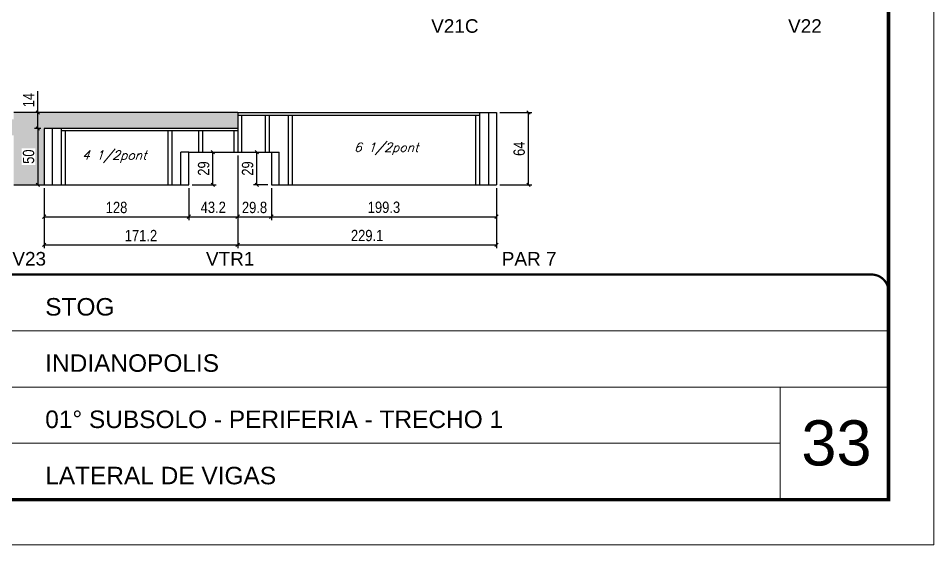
# Model space of a CAD drawing. Extents: x 0 to 6325, y 5574 to 19307.
# Drawn here: x 675 to 1485, y 7871 to 8338 of the extents above; entities that cross this region are included whole.
import ezdxf

# ---------------------------------------------------------------- set-up
doc = ezdxf.new("R2010")
doc.units = 0
doc.linetypes.add('CONTINUO', pattern=[0])
doc.linetypes.add('DASHED', pattern=[0.75, 0.5, -0.25])
for name, color, linetype in [('1', 1, 'Continuous'), ('5', 5, 'Continuous'), ('COTA', 241, 'Continuous'), ('Painéis', 200, 'Continuous'), ('SARR_2.2x7', 40, 'Continuous'), ('SARR_3.5x7', 81, 'Continuous'), ('texto', 7, 'Continuous')]:
    doc.layers.add(name, color=color, linetype=linetype)
for name, color, linetype, lineweight in [('CARIMBO', 255, 'Continuous', 9), ('Folhas', 255, 'Continuous', 9), ('SARRAFO DE PRESSAO', 251, 'DASHED', 9)]:
    doc.layers.add(name, color=color, linetype=linetype, lineweight=lineweight)
doc.styles.add('arial', font='arial.ttf')
doc.styles.add('COTA TECNICA', font='techl___.ttf', dxfattribs={"height": 10})
doc.styles.add('Romans', font='romans.shx')
doc.styles.get("Standard").update_dxf_attribs({"font": 'arial.ttf'})
doc.dimstyles.new('PAINEL', dxfattribs={"dimtxt": 10, "dimasz": 3, "dimexe": 3, "dimexo": 3, "dimgap": 3, "dimtad": 1, "dimdec": 1, "dimzin": 12, "dimdsep": 46, "dimtxsty": 'COTA TECNICA', "dimblk1": 'OBLIQUE', "dimblk2": 'OBLIQUE', "dimsah": 1, "dimcen": 0.9, "dimclrd": 4, "dimclre": 4, "dimclrt": 240, "dimadec": 1, "dimazin": 3, "dimtfac": 1, "dimtdec": 1, "dimtmove": 0, "dimatfit": 3, "dimfxl": 1, "dimtolj": 1, "dimtzin": 12, "dimarcsym": 0})

# ---------------------------------------------------------------- blocks, each defined once
blk = doc.blocks.new('9999999999')
at = {"color": 30, "linetype": 'CONTINUO'}
for p, q in [((98564.56, 34379.64), (99583.98, 34379.64)), ((98564.56, 34329.83), (99487.98, 34329.83)), ((99583.98, 34329.83), (99487.98, 34329.83)), ((99487.98, 34329.83), (99487.98, 34230.21)), ((98564.56, 34280.02), (99487.98, 34280.02))]:
    blk.add_line(p, q, dxfattribs=at)
at = {"color": 30, "linetype": 'CONTINUO', "const_width": 2}
blk.add_lwpolyline([(99583.98, 34230.21), (99583.98, 34414.45, 0.414214), (99568.98, 34429.45), (98228.98, 34429.45, 0.414214), (98213.98, 34414.45), (98213.98, 34245.21, 0.414214), (98228.98, 34230.21), (99583.98, 34230.21)], format="xyb", dxfattribs=at)
at = {"layer": 'Folhas'}
blk.add_lwpolyline([(98138.98, 34190.21), (99623.98, 34190.21), (99623.98, 35240.21), (98138.98, 35240.21)], close=True, dxfattribs=at)
at = {"layer": 'Folhas', "color": 30, "const_width": 3}
blk.add_lwpolyline([(98213.98, 34230.21), (99583.98, 34230.21), (99583.98, 35200.21), (98213.98, 35200.21)], close=True, dxfattribs=at)
at = {"color": 7, "linetype": 'Continuous', "ltscale": 5, "style": 'arial'}
for s, height, p in [('STOG', 15.483, (98837.68, 34393.13)), ('INDIANOPOLIS', 15.4829, (98837.68, 34343.32)), ('01° SUBSOLO - PERIFERIA - TRECHO 1', 15.4829, (98837.68, 34293.51)), ('LATERAL DE VIGAS', 15.4829, (98837.68, 34243.7))]:
    blk.add_text(s, height=height, dxfattribs=at).set_placement(p)
blk = doc.blocks.new('_Oblique')
at = {"layer": '1', "color": 0, "lineweight": -2}
blk.add_line((-0.5, -0.5), (0.5, 0.5), dxfattribs=at)
blk = doc.blocks.new('*D4502')
at = {"layer": 'COTA', "color": 4, "lineweight": -2, "transparency": 16777216}
for p, q in [((869.03, 8216.02), (869.03, 8134.05)), ((697.83, 8187.02), (697.83, 8134.05)), ((697.83, 8137.05), (869.03, 8137.05))]:
    blk.add_line(p, q, dxfattribs=at)
at = {"layer": 'Defpoints', "color": 0, "transparency": 16777216}
for p in [(869.03, 8219.02), (697.83, 8190.02), (869.03, 8137.05)]:
    blk.add_point(p, dxfattribs=at)
at = {"layer": 'COTA', "color": 4, "lineweight": -2, "transparency": 16777216, "xscale": 3, "yscale": 3, "zscale": 3, "rotation": 180}
blk.add_blockref('_Oblique', (697.83, 8137.05), dxfattribs=at)
at = {"layer": 'COTA', "color": 4, "lineweight": -2, "transparency": 16777216, "xscale": 3, "yscale": 3, "zscale": 3}
blk.add_blockref('_Oblique', (869.03, 8137.05), dxfattribs=at)
at = {"layer": 'COTA', "color": 240, "transparency": 16777216, "insert": (783.43, 8145.12), "char_height": 10, "attachment_point": 5, "style": 'COTA TECNICA'}
blk.add_mtext('\\A1;171.2', dxfattribs=at)
blk = doc.blocks.new('*D4503')
at = {"layer": 'COTA', "color": 4, "lineweight": -2, "transparency": 16777216}
for p, q in [((869.03, 8216.02), (869.03, 8134.05)), ((1098.13, 8187.02), (1098.13, 8134.05)), ((869.03, 8137.05), (1098.13, 8137.05))]:
    blk.add_line(p, q, dxfattribs=at)
at = {"layer": 'Defpoints', "color": 0, "transparency": 16777216}
for p in [(869.03, 8219.02), (1098.13, 8190.02), (1098.13, 8137.05)]:
    blk.add_point(p, dxfattribs=at)
at = {"layer": 'COTA', "color": 4, "lineweight": -2, "transparency": 16777216, "xscale": 3, "yscale": 3, "zscale": 3, "rotation": 180}
blk.add_blockref('_Oblique', (869.03, 8137.05), dxfattribs=at)
at = {"layer": 'COTA', "color": 4, "lineweight": -2, "transparency": 16777216, "xscale": 3, "yscale": 3, "zscale": 3}
blk.add_blockref('_Oblique', (1098.13, 8137.05), dxfattribs=at)
at = {"layer": 'COTA', "color": 240, "transparency": 16777216, "insert": (983.58, 8145.13), "char_height": 10, "attachment_point": 5, "style": 'COTA TECNICA'}
blk.add_mtext('\\A1;229.1', dxfattribs=at)
blk = doc.blocks.new('*D4506')
at = {"layer": 'COTA', "color": 4, "lineweight": -2, "transparency": 16777216}
for p, q in [((697.83, 8187.02), (697.83, 8158.87)), ((825.79, 8187.02), (825.79, 8158.87)), ((697.83, 8161.87), (825.79, 8161.87))]:
    blk.add_line(p, q, dxfattribs=at)
at = {"layer": 'Defpoints', "color": 0, "transparency": 16777216}
for p in [(697.83, 8190.02), (825.79, 8190.02), (825.79, 8161.87)]:
    blk.add_point(p, dxfattribs=at)
at = {"layer": 'COTA', "color": 4, "lineweight": -2, "transparency": 16777216, "xscale": 3, "yscale": 3, "zscale": 3, "rotation": 180}
blk.add_blockref('_Oblique', (697.83, 8161.87), dxfattribs=at)
at = {"layer": 'COTA', "color": 4, "lineweight": -2, "transparency": 16777216, "xscale": 3, "yscale": 3, "zscale": 3}
blk.add_blockref('_Oblique', (825.79, 8161.87), dxfattribs=at)
at = {"layer": 'COTA', "color": 240, "transparency": 16777216, "insert": (761.81, 8169.97), "char_height": 10, "attachment_point": 5, "style": 'COTA TECNICA'}
blk.add_mtext('\\A1;128', dxfattribs=at)
blk = doc.blocks.new('*D4507')
at = {"layer": 'COTA', "color": 4, "lineweight": -2, "transparency": 16777216}
for p, q in [((869.03, 8216.02), (869.03, 8158.87)), ((825.79, 8187.02), (825.79, 8158.87)), ((825.79, 8161.87), (869.03, 8161.87))]:
    blk.add_line(p, q, dxfattribs=at)
at = {"layer": 'Defpoints', "color": 0, "transparency": 16777216}
for p in [(869.03, 8219.02), (825.79, 8190.02), (869.03, 8161.87)]:
    blk.add_point(p, dxfattribs=at)
at = {"layer": 'COTA', "color": 4, "lineweight": -2, "transparency": 16777216, "xscale": 3, "yscale": 3, "zscale": 3, "rotation": 180}
blk.add_blockref('_Oblique', (825.79, 8161.87), dxfattribs=at)
at = {"layer": 'COTA', "color": 4, "lineweight": -2, "transparency": 16777216, "xscale": 3, "yscale": 3, "zscale": 3}
blk.add_blockref('_Oblique', (869.03, 8161.87), dxfattribs=at)
at = {"layer": 'COTA', "color": 240, "transparency": 16777216, "insert": (847.41, 8170.09), "char_height": 10, "attachment_point": 5, "style": 'COTA TECNICA'}
blk.add_mtext('\\A1;43.2', dxfattribs=at)
blk = doc.blocks.new('*D4508')
at = {"layer": 'COTA', "color": 4, "lineweight": -2, "transparency": 16777216}
for p, q in [((869.03, 8216.02), (869.03, 8158.87)), ((898.83, 8187.02), (898.83, 8158.87)), ((869.03, 8161.87), (898.83, 8161.87))]:
    blk.add_line(p, q, dxfattribs=at)
at = {"layer": 'Defpoints', "color": 0, "transparency": 16777216}
for p in [(869.03, 8219.02), (898.83, 8190.02), (898.83, 8161.87)]:
    blk.add_point(p, dxfattribs=at)
at = {"layer": 'COTA', "color": 4, "lineweight": -2, "transparency": 16777216, "xscale": 3, "yscale": 3, "zscale": 3, "rotation": 180}
blk.add_blockref('_Oblique', (869.03, 8161.87), dxfattribs=at)
at = {"layer": 'COTA', "color": 4, "lineweight": -2, "transparency": 16777216, "xscale": 3, "yscale": 3, "zscale": 3}
blk.add_blockref('_Oblique', (898.83, 8161.87), dxfattribs=at)
at = {"layer": 'COTA', "color": 240, "transparency": 16777216, "insert": (883.93, 8169.98), "char_height": 10, "attachment_point": 5, "style": 'COTA TECNICA'}
blk.add_mtext('\\A1;29.8', dxfattribs=at)
blk = doc.blocks.new('*D3482')
at = {"layer": 'COTA', "color": 4, "lineweight": -2, "transparency": 16777216}
for p, q in [((898.83, 8187.02), (898.83, 8158.87)), ((1098.13, 8187.02), (1098.13, 8158.87)), ((898.83, 8161.87), (1098.13, 8161.87))]:
    blk.add_line(p, q, dxfattribs=at)
at = {"layer": 'Defpoints', "color": 0, "transparency": 16777216}
for p in [(898.83, 8190.02), (1098.13, 8190.02), (1098.13, 8161.87)]:
    blk.add_point(p, dxfattribs=at)
at = {"layer": 'COTA', "color": 4, "lineweight": -2, "transparency": 16777216, "xscale": 3, "yscale": 3, "zscale": 3, "rotation": 180}
blk.add_blockref('_Oblique', (898.83, 8161.87), dxfattribs=at)
at = {"layer": 'COTA', "color": 4, "lineweight": -2, "transparency": 16777216, "xscale": 3, "yscale": 3, "zscale": 3}
blk.add_blockref('_Oblique', (1098.13, 8161.87), dxfattribs=at)
at = {"layer": 'COTA', "color": 240, "transparency": 16777216, "insert": (998.48, 8170.12), "char_height": 10, "attachment_point": 5, "style": 'COTA TECNICA'}
blk.add_mtext('\\A1;199.3', dxfattribs=at)
blk = doc.blocks.new('*D4509')
at = {"layer": 'COTA', "color": 4, "lineweight": -2, "transparency": 16777216}
for p, q in [((847.01, 8190.02), (847.01, 8219.02)), ((828.79, 8190.02), (850.01, 8190.02))]:
    blk.add_line(p, q, dxfattribs=at)
at = {"layer": 'Defpoints', "color": 0, "transparency": 16777216}
for p in [(847.01, 8219.02), (847.01, 8219.02), (825.79, 8190.02)]:
    blk.add_point(p, dxfattribs=at)
at = {"layer": 'COTA', "color": 4, "lineweight": -2, "transparency": 16777216, "xscale": 3, "yscale": 3, "zscale": 3}
for p, rotation in [((847.01, 8219.02), 90), ((847.01, 8190.02), 270)]:
    blk.add_blockref('_Oblique', p, dxfattribs=dict(at, rotation=rotation))
at = {"layer": 'COTA', "color": 240, "transparency": 16777216, "insert": (838.93, 8204.52), "char_height": 10, "attachment_point": 5, "rotation": 90, "style": 'COTA TECNICA'}
blk.add_mtext('\\A1;29', dxfattribs=at)
blk = doc.blocks.new('*D4510')
at = {"layer": 'COTA', "color": 4, "lineweight": -2, "transparency": 16777216}
for p, q in [((885.91, 8190.02), (885.91, 8219.02)), ((895.83, 8190.02), (882.91, 8190.02))]:
    blk.add_line(p, q, dxfattribs=at)
at = {"layer": 'Defpoints', "color": 0, "transparency": 16777216}
for p in [(885.91, 8219.02), (885.91, 8219.02), (898.83, 8190.02)]:
    blk.add_point(p, dxfattribs=at)
at = {"layer": 'COTA', "color": 4, "lineweight": -2, "transparency": 16777216, "xscale": 3, "yscale": 3, "zscale": 3}
for p, rotation in [((885.91, 8219.02), 90), ((885.91, 8190.02), 270)]:
    blk.add_blockref('_Oblique', p, dxfattribs=dict(at, rotation=rotation))
at = {"layer": 'COTA', "color": 240, "transparency": 16777216, "insert": (877.82, 8204.52), "char_height": 10, "attachment_point": 5, "rotation": 90, "style": 'COTA TECNICA'}
blk.add_mtext('\\A1;29', dxfattribs=at)
blk = doc.blocks.new('*D4486')
at = {"layer": 'COTA', "color": 4, "lineweight": -2, "transparency": 16777216}
for p, q in [((694.83, 8240.02), (689.1, 8240.02)), ((692.1, 8240.02), (692.1, 8190.02)), ((691.91, 8190.02), (695.1, 8190.02))]:
    blk.add_line(p, q, dxfattribs=at)
at = {"layer": 'Defpoints', "color": 0, "transparency": 16777216}
for p in [(697.83, 8240.02), (688.91, 8190.02), (692.1, 8190.02)]:
    blk.add_point(p, dxfattribs=at)
at = {"layer": 'COTA', "color": 4, "lineweight": -2, "transparency": 16777216, "xscale": 3, "yscale": 3, "zscale": 3}
for p, rotation in [((692.1, 8240.02), 90), ((692.1, 8190.02), 270)]:
    blk.add_blockref('_Oblique', p, dxfattribs=dict(at, rotation=rotation))
at = {"layer": 'COTA', "color": 240, "transparency": 16777216, "insert": (683.99, 8215.02), "char_height": 10, "attachment_point": 5, "rotation": 90, "style": 'COTA TECNICA', "bg_fill": 3, "box_fill_scale": 1.1, "bg_fill_color": 256, "bg_fill_true_color": 13158600, "bg_fill_transparency": 0}
blk.add_mtext('\\A1;50', dxfattribs=at)
blk = doc.blocks.new('*D4487')
at = {"layer": 'COTA', "color": 4, "lineweight": -2, "transparency": 16777216}
for p, q in [((692.1, 8254.02), (692.1, 8273.14)), ((694.83, 8254.02), (689.1, 8254.02)), ((692.1, 8240.02), (692.1, 8254.02)), ((694.83, 8240.02), (689.1, 8240.02))]:
    blk.add_line(p, q, dxfattribs=at)
at = {"layer": 'Defpoints', "color": 0, "transparency": 16777216}
for p in [(692.1, 8254.02), (697.83, 8254.02), (697.83, 8240.02)]:
    blk.add_point(p, dxfattribs=at)
at = {"layer": 'COTA', "color": 4, "lineweight": -2, "transparency": 16777216, "xscale": 3, "yscale": 3, "zscale": 3}
for p, rotation in [((692.1, 8254.02), 90), ((692.1, 8240.02), 270)]:
    blk.add_blockref('_Oblique', p, dxfattribs=dict(at, rotation=rotation))
at = {"layer": 'COTA', "color": 240, "transparency": 16777216, "insert": (684.03, 8265.08), "char_height": 10, "attachment_point": 5, "rotation": 90, "style": 'COTA TECNICA'}
blk.add_mtext('\\A1;14', dxfattribs=at)
blk = doc.blocks.new('*D4513')
at = {"layer": 'COTA', "color": 4, "lineweight": -2, "transparency": 16777216}
for p, q in [((1101.13, 8254.02), (1129.31, 8254.02)), ((1126.31, 8190.02), (1126.31, 8254.02)), ((1101.13, 8190.02), (1129.31, 8190.02))]:
    blk.add_line(p, q, dxfattribs=at)
at = {"layer": 'Defpoints', "color": 0, "transparency": 16777216}
for p in [(1098.13, 8254.02), (1126.31, 8254.02), (1098.13, 8190.02)]:
    blk.add_point(p, dxfattribs=at)
at = {"layer": 'COTA', "color": 4, "lineweight": -2, "transparency": 16777216, "xscale": 3, "yscale": 3, "zscale": 3}
for p, rotation in [((1126.31, 8254.02), 90), ((1126.31, 8190.02), 270)]:
    blk.add_blockref('_Oblique', p, dxfattribs=dict(at, rotation=rotation))
at = {"layer": 'COTA', "color": 240, "transparency": 16777216, "insert": (1118.21, 8222.02), "char_height": 10, "attachment_point": 5, "rotation": 90, "style": 'COTA TECNICA'}
blk.add_mtext('\\A1;64', dxfattribs=at)

msp = doc.modelspace()

# ---------------------------------------------------------------- hatches: boundary and pattern name
at = {"layer": 'COTA'}
h = msp.add_hatch(dxfattribs=at)
h.set_pattern_fill('AR-CONC', color=256, scale=0.03)
h.set_pattern_definition([(50, (-1585, 1147.2207), (5.46554, -0.4781726), [0.5715, -6.2865]), (355, (-1585, 1147.221), (-1.0573026, 5.7317054), [0.4572, -5.0292175]), (100.451445, (-1584.5445, 1147.181), (4.4082374, 5.2535326), [0.4857003, -5.3427073]), (46.1842, (-1585, 1148.745), (8.132371, -1.26127), [0.85725, -9.42975]), (96.63556, (-1584.322, 1148.64), (7.122124, 7.422784), [0.728551, -8.014068]), (351.18415, (-1585, 1148.745), (7.122124, 7.422784), [0.685799, -7.543792]), (21, (-1584.238, 1148.3637), (4.5484317, -3.067956), [0.5715, -6.2865]), (326, (-1584.238, 1148.364), (1.854061, 5.525639), [0.4572, -5.0292]), (71.451445, (-1583.859, 1148.108), (6.4024926, 2.457683), [0.4857003, -5.342698]), (37.5, (-1585, 1147.2207), (0.0926581, 2.53665117), [0, -4.96824, 0, -5.1054, 0, -5.04825]), (7.5, (-1585, 1147.2207), (2.0045899, 3.0054172), [0, -2.91084, 0, -4.85394, 0, -1.92405]), (327.5, (-1586.6993, 1147.2207), (4.06771786, -0.1718623), [0, -1.905, 0, -5.9436, 0, -7.8867]), (317.5, (-1587.4613, 1147.2207), (4.4438754, 0.7627947), [0, -2.4765, 0, -3.94716, 0, -5.6007])])
h.paths.add_polyline_path([(697.83, 8240.02), (869.03, 8240.02), (869.03, 8254.02), (670.83, 8254.02), (670.83, 8248.02), (406.33, 8248.02), (365.83, 8248.02), (365.83, 8190.02), (384.83, 8190.02), (384.83, 8234.02), (670.83, 8234.02), (670.83, 8190.02), (697.83, 8190.02)])

# ---------------------------------------------------------------- linework, layer by layer
for p, q in [((869.03, 8254.02), (670.83, 8254.02)), ((670.83, 8190.02), (697.83, 8190.02))]:
    msp.add_line(p, q, dxfattribs=at)
at = {"layer": 'Painéis', "linetype": 'ByBlock'}
for p, q in [((869.03, 8254.02), (869.03, 8219.02)), ((869.03, 8254.02), (1098.13, 8254.02)), ((1098.13, 8254.02), (1098.13, 8190.02)), ((697.83, 8240.02), (697.83, 8190.02)), ((869.03, 8240.02), (697.83, 8240.02)), ((825.79, 8190.02), (825.79, 8219.02)), ((825.79, 8219.02), (898.83, 8219.02)), ((898.83, 8219.02), (898.83, 8190.02)), ((697.83, 8190.02), (825.79, 8190.02)), ((898.83, 8190.02), (1098.13, 8190.02))]:
    msp.add_line(p, q, dxfattribs=at)
at = {"layer": 'SARR_2.2x7', "linetype": 'Continuous'}
for p, q in [((869.03, 8251.82), (1083.13, 8251.82)), ((1091.13, 8254.02), (1091.13, 8190.02)), ((704.83, 8240.02), (704.83, 8190.02)), ((869.03, 8237.82), (712.83, 8237.82)), ((818.79, 8190.02), (818.79, 8219.02)), ((825.79, 8219.02), (818.79, 8219.02)), ((898.83, 8219.02), (905.83, 8219.02)), ((905.83, 8190.02), (905.83, 8219.02))]:
    msp.add_line(p, q, dxfattribs=at)
at = {"layer": 'SARR_3.5x7'}
for p, q in [((872.53, 8251.82), (872.53, 8219.02)), ((893.43, 8251.82), (893.43, 8219.02)), ((896.93, 8251.82), (896.93, 8219.02)), ((913.83, 8251.82), (913.83, 8190.02)), ((917.33, 8251.82), (917.33, 8190.02)), ((1079.63, 8251.82), (1079.63, 8190.02)), ((1083.13, 8254.02), (1083.13, 8190.02)), ((712.83, 8240.02), (712.83, 8190.02)), ((716.33, 8237.82), (716.33, 8190.02)), ((807.29, 8237.82), (807.29, 8190.02)), ((810.79, 8237.82), (810.79, 8190.02)), ((834.41, 8237.82), (834.41, 8219.02)), ((837.91, 8237.82), (837.91, 8219.02)), ((865.53, 8237.82), (865.53, 8219.02))]:
    msp.add_line(p, q, dxfattribs=at)

# ---------------------------------------------------------------- block references
at = {"layer": 'SARRAFO DE PRESSAO', "color": 6, "linetype": 'ByBlock'}
msp.add_blockref('9999999999', (-98138.98, -26318.81), dxfattribs=at)

# ---------------------------------------------------------------- texts
at = {"layer": '5', "linetype": 'Continuous'}
for s, p in [('V21C', (1040.28, 8324.7)), ('V22', (1356.11, 8324.7)), ('V23', (669.6, 8118.61)), ('VTR1', (840.97, 8118.61)), ('PAR 7', (1102.75, 8118.61))]:
    msp.add_text(s, height=12, rotation=0.00004, dxfattribs=at).set_placement(p)
at = {"layer": 'CARIMBO', "style": 'arial'}
msp.add_text('33', height=40, dxfattribs=at).set_placement((1367.86, 7941.54))
at = {"layer": 'texto', "color": 2, "char_height": 8, "attachment_point": 5, "style": 'Romans'}
for s, insert in [('{\\Q19;\\C256;6 1/2pont}', (1000.48, 8222.02)), ('{\\Q19;\\C256;4 1/2pont}', (759.81, 8215.02))]:
    msp.add_mtext(s, dxfattribs=dict(at, insert=insert))

# ---------------------------------------------------------------- dimensions: what is measured, and where the dimension line sits
at = {"layer": 'COTA'}
for base, p1, p2, picture, middle in [((1126.31, 8254.02), (1098.13, 8190.02), (1098.13, 8254.02), '*D4513', (1118.21, 8222.02)), ((847.01, 8219.02), (825.79, 8190.02), (847.01, 8219.02), '*D4509', (838.93, 8204.52)), ((885.91, 8219.02), (898.83, 8190.02), (885.91, 8219.02), '*D4510', (877.82, 8204.52))]:
    dim = msp.add_linear_dim(base=base, p1=p1, p2=p2, angle=90, dimstyle='PAINEL', dxfattribs=at)
    dim.commit()
    dim.dimension.update_dxf_attribs({"geometry": picture, "text_midpoint": middle})
for base, p1, p2, picture, middle in [((869.03, 8137.05), (697.83, 8190.02), (869.03, 8219.02), '*D4502', (783.43, 8145.12)), ((869.03, 8161.87), (825.79, 8190.02), (869.03, 8219.02), '*D4507', (847.41, 8170.09)), ((1098.13, 8137.05), (869.03, 8219.02), (1098.13, 8190.02), '*D4503', (983.58, 8145.13)), ((825.79, 8161.87), (697.83, 8190.02), (825.79, 8190.02), '*D4506', (761.81, 8169.97)), ((1098.13, 8161.87), (898.83, 8190.02), (1098.13, 8190.02), '*D3482', (998.48, 8170.12))]:
    dim = msp.add_linear_dim(base=base, p1=p1, p2=p2, dimstyle='PAINEL', dxfattribs=at)
    dim.commit()
    dim.dimension.update_dxf_attribs({"geometry": picture, "text_midpoint": middle})
dim = msp.add_linear_dim(base=(898.83, 8161.87), p1=(869.03, 8219.02), p2=(898.83, 8190.02), dimstyle='PAINEL', dxfattribs=at)
dim.commit()
dim.dimension.update_dxf_attribs({"geometry": '*D4508', "text_midpoint": (883.93, 8161.87), "dimtype": 160})

# ---------------------------------------------------------------- next in the draw order: dimensions: what is measured, and where the dimension line sits
dim = msp.add_linear_dim(base=(692.1, 8190.02), p1=(697.83, 8240.02), p2=(688.91, 8190.02), angle=90, dimstyle='PAINEL', override={"dimtfill": 1}, dxfattribs=at)
dim.commit()
dim.dimension.update_dxf_attribs({"geometry": '*D4486', "text_midpoint": (683.99, 8215.02)})

# ---------------------------------------------------------------- next in the draw order: dimensions: what is measured, and where the dimension line sits
dim = msp.add_linear_dim(base=(692.1, 8254.02), p1=(697.83, 8240.02), p2=(697.83, 8254.02), angle=90, dimstyle='PAINEL', dxfattribs=at)
dim.commit()
dim.dimension.update_dxf_attribs({"geometry": '*D4487', "text_midpoint": (684.03, 8265.08)})

doc.saveas('drawing.dxf')
